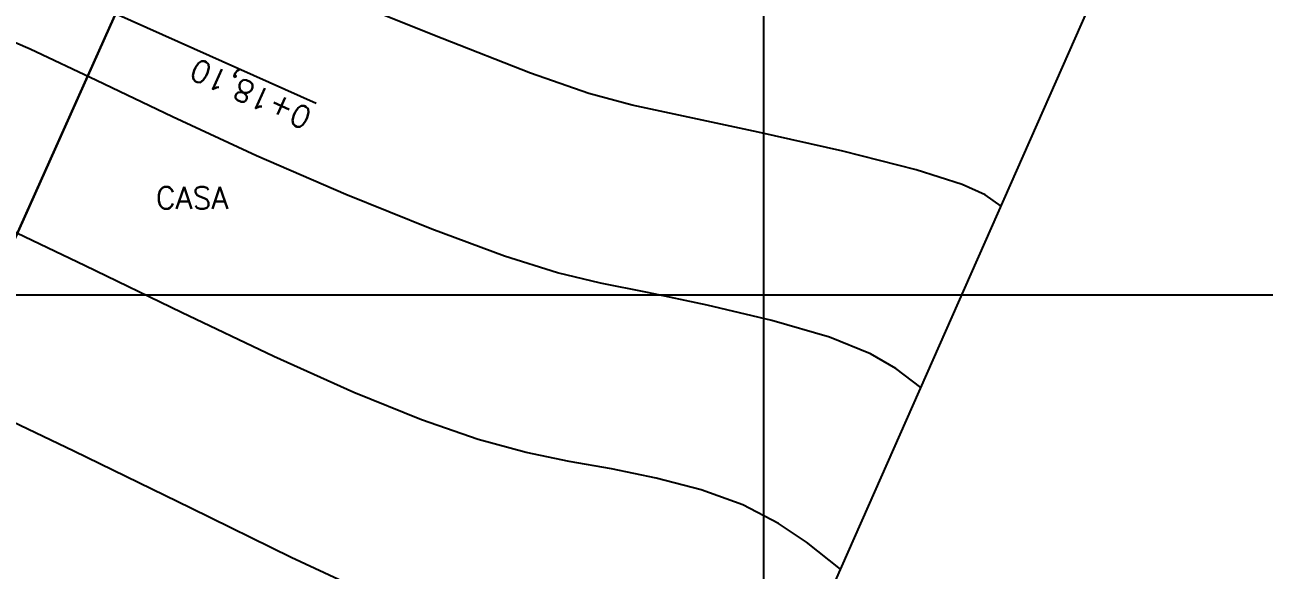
# Model space of a CAD drawing. Header units: inches. Extents: x 555647 to 1112117, y 8563097 to 17126483.
# Drawn here: x 555689.9 to 555706.83, y 8563236.24 to 8563243.69 of the extents above; entities that cross this region are included whole.
import ezdxf

# ---------------------------------------------------------------- set-up
doc = ezdxf.new("R2010")
doc.units = ezdxf.units.IN
doc.header["$MEASUREMENT"] = 0
doc.linetypes.add('CENTER', pattern=[50.8, 31.75, -6.35, 6.35, -6.35])
doc.linetypes.add('CONTINUO', pattern=[0])
for name, color, linetype in [('_PN', 7, 'CONTINUO'), ('CurvasTG', 7, 'CONTINUO'), ('INDIC. CORTE', 3, 'CENTER'), ('MALHA', 8, 'Continuous'), ('MURO', 5, 'CONTINUO'), ('PN', 7, 'CONTINUO')]:
    doc.layers.add(name, color=color, linetype=linetype)
doc.styles.add('SIMPLEX', font='simplex.shx', dxfattribs={"height": 0.3})

# ---------------------------------------------------------------- blocks, each defined once
blk = doc.blocks.new('CVGFBHNJKNJMK')
at = {"color": 1}
blk.add_line((555691.144, 8563243.844), (555693.882, 8563242.619), dxfattribs=at)
at = {"layer": 'INDIC. CORTE'}
blk.add_line((555680.293, 8563219.598), (555701.166, 8563266.24), dxfattribs=at)
at = {"layer": 'PN', "color": 2, "linetype": 'CONTINUO', "flags": 128}
blk.add_lwpolyline([(555698.537, 8563260.365), (555682.697, 8563224.97)], dxfattribs=at)
at = {"layer": 'PN', "color": 7, "style": 'SIMPLEX'}
blk.add_text('0+18,10', height=0.3, rotation=155.89, dxfattribs=at).set_placement((555693.849, 8563242.522))

msp = doc.modelspace()

# ---------------------------------------------------------------- linework, layer by layer
at = {"layer": 'CurvasTG', "color": 54, "linetype": 'CONTINUO'}
for points in [[(555703.238, 8563241.21, 73), (555703.023, 8563241.367, 73), (555702.706, 8563241.508, 73), (555702.077, 8563241.707, 73), (555701.076, 8563241.96, 73), (555699.921, 8563242.223, 73), (555698.899, 8563242.442, 73), (555698.198, 8563242.59, 73), (555697.606, 8563242.75, 73), (555696.812, 8563243.029, 73), (555695.605, 8563243.499, 73), (555694.179, 8563244.077, 73), (555692.832, 8563244.645, 73), (555691.793, 8563245.105, 73), (555691.035, 8563245.458, 73), (555690.464, 8563245.728, 73), (555689.98, 8563245.926, 73), (555689.454, 8563246.016, 73)], [(555702.142, 8563238.731, 72), (555701.802, 8563238.992, 72), (555701.453, 8563239.191, 72), (555700.895, 8563239.418, 72), (555700.108, 8563239.648, 72), (555699.224, 8563239.859, 72), (555698.408, 8563240.03, 72), (555697.769, 8563240.157, 72), (555697.18, 8563240.297, 72), (555696.455, 8563240.525, 72), (555695.464, 8563240.894, 72), (555694.29, 8563241.371, 72), (555693.069, 8563241.9, 72), (555691.919, 8563242.431, 72), (555690.881, 8563242.927, 72), (555689.975, 8563243.356, 72), (555689.202, 8563243.688, 72)], [(555701.047, 8563236.251, 71), (555700.582, 8563236.618, 71), (555700.199, 8563236.875, 71), (555699.712, 8563237.129, 71), (555699.141, 8563237.336, 71), (555698.527, 8563237.495, 71), (555697.917, 8563237.619, 71), (555697.339, 8563237.723, 71), (555696.753, 8563237.844, 71), (555696.098, 8563238.021, 71), (555695.324, 8563238.29, 71), (555694.4, 8563238.665, 71), (555693.306, 8563239.156, 71), (555692.046, 8563239.756, 71), (555690.727, 8563240.395, 71), (555689.485, 8563240.985, 71)]]:
    msp.add_polyline3d(points, dxfattribs=at)
at = {"layer": 'CurvasTG', "color": 2, "linetype": 'CONTINUO'}
msp.add_polyline3d([(555694.511, 8563235.959, 70), (555693.544, 8563236.411, 70), (555692.172, 8563237.082, 70), (555690.573, 8563237.863, 70), (555688.996, 8563238.613, 70)], dxfattribs=at)
at = {"layer": 'MALHA', "color": 8, "linetype": 'CONTINUO'}
for p, q in [((555700, 8563206.524, 2.154), (555700, 8563286.524, -2.034)), ((555651.583, 8563240, -3.015), (555731.783, 8563240, -0.495))]:
    msp.add_line(p, q, dxfattribs=at)
at = {"layer": 'MURO'}
msp.add_lwpolyline([(555696.807, 8563226.37), (555699.469, 8563232.68), (555704.789, 8563244.722), (555708.337, 8563252.043)], dxfattribs=at)

# ---------------------------------------------------------------- block references
msp.add_blockref('CVGFBHNJKNJMK', (0, 0))

# ---------------------------------------------------------------- texts
at = {"layer": '_PN', "color": 7, "style": 'SIMPLEX'}
msp.add_text('CASA', height=0.3, dxfattribs=at).set_placement((555691.694, 8563241.174, 74.491))

doc.saveas('drawing.dxf')
